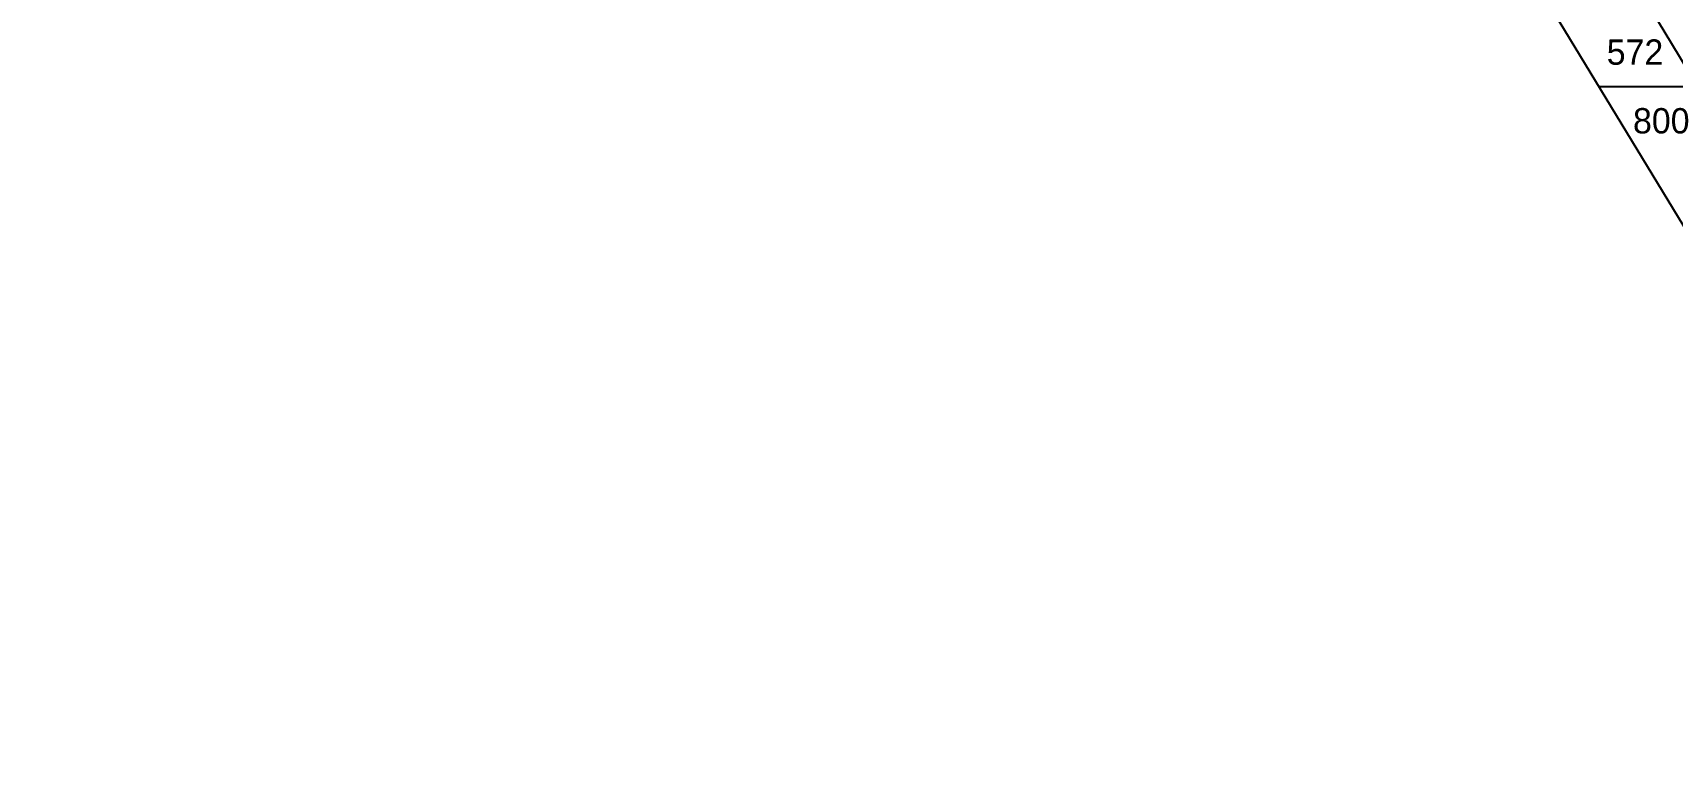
# Model space of a CAD drawing. Header units: metres. Extents: x 218299 to 220222, y 572714 to 574340.
# Drawn here: x 218492.5 to 218686.5, y 572719.3 to 572806.4 of the extents above; entities that cross this region are included whole.
import ezdxf
from ezdxf.enums import TextEntityAlignment as Align

# ---------------------------------------------------------------- set-up
doc = ezdxf.new("R2010")
doc.units = ezdxf.units.M
doc.header["$MEASUREMENT"] = 0
doc.layers.add('1201', color=7, linetype='Continuous')
doc.layers.add('1202', color=7, linetype='Continuous')

msp = doc.modelspace()

# ---------------------------------------------------------------- linework, layer by layer
at = {"layer": '1201'}
msp.add_lwpolyline([(218677.7976, 572800), (218689.4924, 572800)], dxfattribs=at)
at = {"layer": '1202'}
for points in [[(218726.735, 572719.2942), (220113.8457, 573560.3928), (219685.6545, 574266.551), (218298.5438, 573425.4525)], [(218730.1009, 572733.03), (220100.1099, 573563.7586), (219682.2886, 574252.8152), (218312.2795, 573422.0866)]]:
    msp.add_lwpolyline(points, close=True, dxfattribs=at)

# ---------------------------------------------------------------- texts
at = {"layer": '1201'}
msp.add_text('572', height=3, dxfattribs=at).set_placement((218682.0896, 572802.5652), align=Align.CENTER)
msp.add_text('800', height=3, dxfattribs=at).set_placement((218685.2005, 572797.4348), align=Align.TOP_CENTER)

doc.saveas('drawing.dxf')
